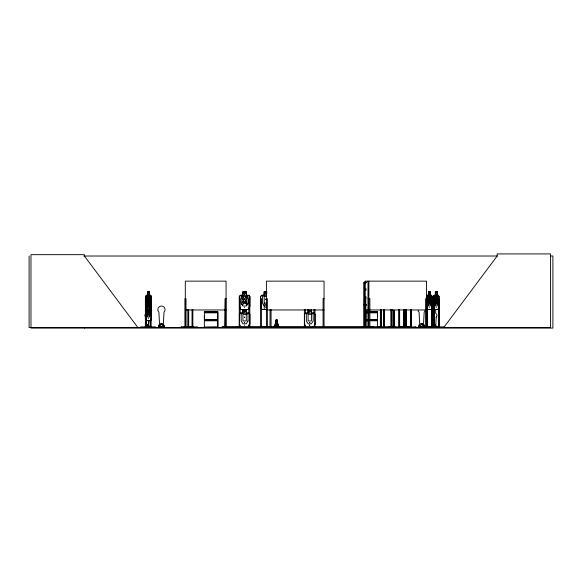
<?xml version="1.0" encoding="UTF-8"?>
<svg xmlns="http://www.w3.org/2000/svg" width="582" height="582" viewBox="0 0 582 582"><rect width="100%" height="100%" fill="white"/><g stroke="black" fill="none" stroke-linecap="round" stroke-linejoin="round"><path stroke-width="0.87" d="M204.362 319.467L204.362 312.847L217.843 312.847L217.843 319.467L204.362 319.467L204.377 316.157M217.828 312.847L217.828 319.467M364.077 319.467L364.077 312.847M364.077 296.798L364.077 290.178M377.536 316.157L377.536 312.847L370.807 312.847M362.782 327.455L362.79 326.88L373.6 326.931L373.6 327.455M276.217 326.48L276.494 319.663M148.534 326.378L148.846 320.478L148.534 326.378L145.296 326.429L145.333 327.477L145.82 325.898M163.251 326.095L164 312.199A3.601 3.601 0 0 0 163.993 307.107A3.601 3.601 0 0 0 158.901 307.107A3.601 3.601 0 0 0 158.901 312.199L159.65 326.095M423.412 326.095L424.162 312.199A3.601 3.601 0 0 0 425.093 310.584M148.621 305.499L148.621 305.63M148.599 304.488L148.585 304.822M147.552 325.411L147.042 325.207L147.537 324.996M161.447 323.65L161.905 324.094L161.461 324.53M422.052 324.21C421.281 322.632 421.033 325.28 422.008 324.312M434.739 324.996L434.383 325.462L434.725 324.996M275.315 326.48L276.355 319.663L275.388 324.778M148.534 304.117L148.621 304.117M431.408 309.537L431.953 305.994L431.953 296.536L431.364 295.358M438.195 309.42L438.784 305.994M438.239 309.537L438.886 305.994L438.944 296.485L438.886 327.477M148.475 293.102L148.548 292.724M148.475 299.555L148.548 299.177M150.636 320.529L151.233 317.103L151.233 307.645L150.636 306.467M150.68 320.653L151.335 317.103L151.393 307.594L150.767 306.343L149.509 306.343M148.112 309.537L150.665 309.537L151.291 306.016L151.291 296.485L151.189 306.016L150.622 309.42L148.119 309.42M183.148 327.382L183.177 326.88L183.192 327.477M148.446 293.088L148.512 292.724M148.446 299.548L148.512 299.177M393.934 327.404L393.949 326.429M401.005 326.931L401.042 327.477M421.892 327.477L444.088 327.477M428.985 326.931L429.021 327.477M360.418 327.477L376.205 327.382M369.774 327.404L369.766 326.429M140.538 327.477L155.976 327.477M274.74 326.48L276.261 319.663L276.85 319.663L278.443 326.48M274.66 326.48L276.246 319.663M180.82 327.477L197.858 327.477M181.191 327.331L181.228 326.88L181.242 327.477M149.414 305.994L150.323 303.157L150.323 296.536L149.414 295.358L149.37 291.691M161.84 324.079L161.156 323.868L161.461 324.53M421.885 323.898C422.277 323.556 420.961 324.53 421.39 323.919M434.332 325.207L434.703 325.338L434.47 325.018M369.097 327.404L369.01 326.429M380.104 326.931L380.162 327.477M244.425 293.102L244.556 292.71L244.687 293.11M244.425 299.555L244.556 299.163L244.687 299.57M244.411 310.904L244.549 310.512L244.382 310.919M244.411 317.357L244.549 316.972L244.382 317.372M265.683 293.102L265.799 292.71M265.683 299.555L265.799 299.163M249.809 305.994L248.623 309.42L240.468 309.42L239.406 305.994L239.413 296.551L240.475 295.358L248.63 295.358L249.809 296.536L249.809 326.582M248.914 326.371L249.802 323.796M248.943 326.64L249.918 323.818L249.918 314.295L248.667 313.043M314.069 326.371L314.957 323.796M314.098 326.64L315.073 323.818L315.073 314.295L313.822 313.043L311.523 313.043L311.53 309.493M244.396 293.11L244.542 292.71L244.651 293.102M244.396 299.57L244.542 299.163L244.651 299.555M265.654 293.11L265.763 292.724M265.654 299.57L265.763 299.177M259.805 327.477L260.256 327.404M303.549 327.477L304.277 327.382M426.766 327.477L426.795 296.507L427.261 295.234L428.57 295.234M426.853 296.551L427.363 295.234M438.843 306.016L438.341 309.537L434.07 309.537L433.525 306.008L433.525 296.507L434.092 295.234L435.401 295.234M433.241 327.448L433.721 327.426L433.626 296.507L434.194 295.234M434.216 295.358L433.685 296.551L433.685 305.994L434.216 309.42M146.599 320.653L146.002 317.103L145.944 307.616L146.511 306.343L147.828 306.343M146.613 306.343L145.944 307.616M146.642 306.467L146.104 307.66L146.104 317.103L146.642 320.529M146.424 295.234L145.806 296.551L145.813 327.477L145.056 327.433L145.515 327.288M421.71 324.174L421.521 324.152M147.261 324.967L147.173 325.367L147.544 325.054M421.303 323.868L421.717 323.81M309.748 312.447L309.733 312.134M148.643 315.917L148.643 315.968M240.41 313.043L239.282 314.309L240.41 313.043L242.825 313.043L242.825 309.493M146.3 327.448L146.206 298.653L145.384 298.653L145.384 327.477M163.717 325.127L164.175 325.127L164.139 327.004C162.829 327.593 165.492 327.564 164.168 327.004L158.45 327.004L158.115 327.477L159.213 327.455L158.733 325.127L159.184 325.127L159.184 326.626M158.77 327.004L158.348 327.433L158.828 327.215M159.504 327.004L159.082 327.433L159.934 327.426M162.8 327.004L162.509 327.455M163.2 327.448L162.8 327.193L163.564 327.455M163.52 327.448L163.113 327.004L162.698 327.433L163.171 327.215M419.593 327.462L420.386 327.448L419.986 327.004L418.225 327.462L418.618 326.626L418.756 327.004M419.666 327.004L419.331 327.477M420.095 327.426L419.615 327.215L420.037 327.215M423.885 325.127L424.336 325.127L424.336 327.004C422.969 327.579 425.697 327.55 424.329 327.004L418.618 327.193M433.437 327.273L432.455 327.433L433.008 325.898M204.326 327.448L217.857 327.2L217.843 320.798L204.362 320.798L204.326 327.215M366.034 304.517L363.939 304.699L366.049 304.808M264.213 295.358L262.438 296.536L262.438 303.157L264.213 305.994L266.694 305.994M436.18 294.688L436.165 294.281M434.31 325.054L434.725 325.214M386.834 327.382L378.031 327.331L378.031 326.931M309.748 325.403L309.755 324.996M436.173 307.558L436.173 307.238M146.017 327.462L145.944 326.429M418.989 327.215L418.516 327.433L418.931 327.004L419.36 327.426M423.58 327.448L423.281 327.004L422.859 327.433L423.725 327.455M239.129 327.382L238.394 327.455L238.38 326.582M265.77 327.404L266.17 327.404M265.814 294.456L265.748 294.645M148.548 294.688L148.555 294.281L148.505 294.645M244.571 294.645L244.455 294.281L244.433 294.667M244.564 312.447L244.578 312.134M148.541 307.558L148.541 307.194L148.541 307.602M161.461 323.65L161.17 324.312L161.549 323.774M364.034 304.546L364.07 298.13L366.049 298.13M244.549 325.36L244.549 325.04M265.814 307.602L265.763 307.238M83.721 256.022L497.435 256.022M550.172 256.022L552.9 256.022L552.9 328.081L30.977 328.081L30.977 254.669L84.405 254.669L84.405 256.022L137.825 327.477M364.056 282.43L366.034 282.43L364.056 282.459L364.07 288.847L366.049 288.847M366.049 282.852L364.077 282.852L364.077 288.847M363.976 289.305L365.976 289.305M363.976 289.72L365.976 289.72M366.049 290.178L364.07 290.178L364.07 296.798L366.049 296.798M266.76 291.691L264.097 291.691L264.097 295.234M428.468 291.691L430.345 291.691L430.28 295.358M437.177 291.691L435.3 291.691L435.358 295.358L434.47 296.536L434.47 303.157L435.358 305.994L437.009 305.994L437.897 303.157L437.897 296.536L437.009 295.358L437.009 291.808M147.617 291.808L149.414 291.808M266.694 291.808L264.213 291.808L264.213 309.537M428.527 291.808L430.28 291.808M435.358 291.808L437.111 291.808M266.934 292.397L264.803 292.397L264.803 293.583L266.934 293.583M244.491 294.325L244.455 294.688M147.661 295.234L146.322 295.234L145.74 296.507L146.315 308.562M149.37 295.234L150.651 295.234L151.291 296.485M264.213 295.234L261.682 295.234L260.554 296.507L260.554 306.008L261.645 309.537L266.643 309.537M430.243 295.234L431.488 295.234L432.113 296.485L432.113 306.016L431.509 309.537L427.239 309.537L426.693 306.008L426.795 296.507M437.067 295.234L438.319 295.234L438.944 296.485M146.344 295.358L150.622 295.358M266.694 295.358L261.733 295.358L260.671 296.551L260.671 305.994L261.733 309.42L267.167 309.42M427.283 295.358L431.466 295.358M434.114 295.358L438.297 295.358M432.113 296.485L432.055 327.477M264.213 296.536L266.694 296.536M363.976 297.264L365.976 297.264M363.976 297.671L365.976 297.671M151.131 298.653L150.629 298.653L150.629 306.765M226.063 298.653L225.11 298.653L225.03 326.728L225.38 298.653M239.224 298.653L240.199 298.653L240.199 313.967M249.809 298.653L248.834 298.653L248.834 313.967M266.403 298.653L267.378 298.653L267.371 326.429M324.05 298.653L323.075 298.653L323.075 327.477M365.285 298.653L365.772 298.653L365.831 326.728L366.1 310.301M367.999 298.653L368.384 298.653L368.37 327.477M368.901 298.653L369.876 298.653L369.876 327.477M426.548 298.653L425.573 298.653L425.573 327.477M426.766 298.653L427.253 298.653L427.21 327.419M433.597 298.653L434.085 298.653L434.143 327.477M147.726 302.8L149.61 302.8L149.61 306.343M147.784 302.916L149.552 302.916M264.213 303.157L266.694 303.157M366.049 304.342L364.077 304.342L364.077 298.13M364.07 304.873L366.042 304.873M364.056 305.099L366.034 305.099L364.056 305.128L364.07 311.516L369.068 311.516M366.049 305.521L364.077 305.521L364.077 311.516M145.806 305.994L146.402 309.537L145.842 306.008M433.525 306.008L434.172 309.537M146.54 306.467L150.738 306.467M151.393 307.594L150.665 306.343M427.283 309.42L431.466 309.42M434.114 309.42L438.297 309.42M185.302 309.966L226.063 309.966M266.403 309.966L324.05 309.966M365.285 309.966L426.548 309.966M204.362 311.516L217.843 311.516M370.807 311.516L377.551 311.516M204.267 311.974L217.937 311.974M363.976 311.974L369.039 311.974M370.807 311.974L377.645 311.974M204.267 312.389L217.937 312.389M363.976 312.389L369.039 312.389M370.807 312.389L377.645 312.389M369.068 312.847L364.07 312.847L364.07 319.467L369.068 319.467M248.667 313.043L246.375 313.043L246.375 309.493M240.461 313.16L248.623 313.16L249.802 314.338M148.563 318.347L148.534 318.689M370.807 319.467L377.551 319.467L377.551 312.847M204.267 319.933L217.937 319.933M363.976 319.933L369.039 319.933M370.807 319.933L377.645 319.933M204.267 320.34L217.937 320.34M363.976 320.34L369.039 320.34M370.807 320.34L377.645 320.34M146.54 320.529L150.738 320.529M146.497 320.653L150.782 320.653M369.068 320.798L364.07 320.798L364.07 327.186M370.807 320.798L377.551 320.798L377.551 327.186L372.56 327.2M433.983 324.792L435.081 324.792L435.081 326.895M418.902 325.127L419.353 325.127L419.353 326.626L424.162 326.626L424.162 327.004M148.868 325.898L148.868 326.895L149.152 325.898M436.34 325.898L436.056 326.895M151.218 326.429L150.251 326.728M186.08 326.429L184.938 326.429L184.952 327.477M192.002 326.429L192.94 326.429M225.016 326.429L226.151 326.429M239.107 326.429L240.315 326.429M248.747 326.429L249.918 326.429M260.372 326.429L269.983 326.728L270.092 309.464M266.287 326.429L267.487 326.728M271.183 326.429L269.983 326.728M304.262 326.429L305.47 326.429M313.902 326.429L315.073 326.429M365.19 326.429L366.187 326.429M367.889 326.429L368.501 326.429L368.435 327.477M393.519 326.429L394.516 326.429M398.699 326.429L399.688 326.429M403.501 326.429L404.49 326.429L404.461 327.477M405.53 326.429L406.52 326.429M410.332 326.429L411.321 326.429L411.278 327.477M431.48 326.429L432.47 326.429M439.301 326.429L438.311 326.429L438.341 327.477M158.45 326.626L158.595 327.004M145.944 326.728L150.571 326.728M188.415 326.728L192.38 326.728M367.999 326.728L368.384 326.728M377.245 326.728L380.526 326.429M384.36 326.728L391.162 326.728M399.332 326.728L403.857 326.728M406.163 326.728L410.688 326.728M427.312 326.728L431.837 326.429M434.143 326.728L438.668 326.728M150.614 326.88L155.707 326.931L155.67 327.477M181.191 326.931L197.633 326.931L197.604 327.477M222.164 327.477L222.164 326.88L223.925 326.931M324.123 326.88L324.196 327.477M383.938 326.931L377.973 326.88L377.973 327.477M399.317 326.88L388.609 326.88L388.609 327.477M406.149 326.88L399.616 326.88L399.616 327.477M406.476 326.895L415.846 326.931L415.883 327.404M427.297 326.88L422.176 326.88L422.19 327.477M427.595 327.477L427.595 326.88L443.819 326.895L443.79 327.477L497.159 256.022L497.159 253.919L550.579 253.919L550.579 327.477L29.1 327.477L29.1 256.022M204.377 327.011L217.828 327.011L217.828 320.798M372.545 327.011L377.536 327.011M145.333 327.149L145.835 327.426L145.886 319.373M432.521 327.149L434.325 327.149M159.453 327.215L160.246 327.426L159.817 327.004L159.403 327.433L159.875 327.215M163.797 327.215L164.219 327.215M424.387 327.215L423.965 327.215L424.445 327.426L424.052 326.626M271.816 327.477L271.365 327.404M324.792 327.477L324.341 327.404M244.556 307.238L244.447 307.58M265.938 304.502L265.727 304.859L265.923 304.546M309.82 322.304L309.609 322.661L309.813 322.348M433.226 327.273L433.539 326.429M432.717 327.448L433.634 327.448M164.146 327.448L163.855 326.626M158.457 327.193L158.879 327.426L158.45 327.004M315.051 327.382L315.786 327.477M249.896 327.382L250.631 327.477M244.658 322.348L244.455 322.661L244.673 322.304M395.374 326.88L395.353 327.477M388.725 327.404L416.108 327.477M429.378 304.488L429.378 304.546M222.178 326.88L222.273 327.404L230.276 327.477M399.267 327.404L399.274 309.464M389.671 326.88L389.664 327.477M427.61 326.88L427.668 327.404M314.957 314.338L313.771 313.16L305.615 313.16L304.553 314.353L304.553 323.796L305.354 326.371M161.389 324.174L161.36 324.123M150.549 295.234L151.233 296.536M150.527 295.358L151.131 296.536L151.116 327.477M438.217 295.234L438.886 296.536M431.386 295.234L432.055 296.536M149.399 304.684L150.018 304.67L148.803 300.603C151.175 296.507 149.247 294.143 148.41 299.774C147.544 294.136 145.747 296.536 148.046 300.581C145.587 304.917 147.602 307.252 148.439 301.36L148.919 303.026M147.719 305.994L146.81 303.157L146.81 296.536L147.719 295.358L147.661 291.691M305.31 326.64L304.437 323.818L304.437 314.309L305.565 313.043L307.98 313.043L307.98 309.493M239.289 306.008L240.388 309.537L248.71 309.537L249.925 306.016L249.925 296.485L248.674 295.234L246.382 295.234L246.382 291.691L242.832 291.691L242.832 295.234L240.417 295.234L239.289 296.507L239.224 326.582M240.199 326.371L239.398 323.796L239.398 314.353M239.282 323.818L240.155 326.64M278.356 326.48L276.836 319.663L278.021 326.48M426.853 305.994L427.341 309.537M276.748 319.663L277.527 324.778M276.654 319.663L277.207 326.48M419.811 326.095L419.062 312.199A3.601 3.601 0 0 1 418.138 310.584M146.133 326.378L145.631 317.11A2.401 2.401 0 0 1 145.631 313.713M439.25 326.429L439.272 327.477L439.214 298.653L438.399 298.653L438.406 327.477M437.067 291.691L437.111 295.358M435.401 291.691L435.46 295.358M434.405 308.562L434.427 327.477M433.917 309.464L433.976 327.477M433.866 326.429L433.866 327.477M432.986 325.898L433.008 326.895M432.382 327.477L432.382 298.653L431.568 298.653L431.509 327.477M432.113 326.429L432.113 327.477M431.895 308.562L431.953 327.477M430.243 291.691L430.178 295.358L431.066 296.536L431.066 303.157L430.178 305.994L428.527 305.994L427.639 303.157L427.639 296.536L428.527 295.358L428.57 291.691M429.261 294.303L429.261 294.667M429.269 307.216L429.269 307.58M428.628 291.808L428.628 295.358M427.632 326.728L425.457 326.429L425.464 327.477M427.581 309.464L427.581 326.582M427.224 327.477L427.144 326.429L427.101 327.477M426.708 326.429L426.693 327.477M426.548 327.477L426.548 281.142L365.285 281.142L365.285 326.429M426.439 326.429L426.439 327.477M425.689 326.429L425.689 327.477M424.307 325.127L424.307 327.004M423.914 325.127L423.914 326.626M422.459 326.626L422.459 323.476L420.808 323.476L420.808 326.626M418.931 325.127L418.902 327.004M418.647 326.626L418.669 327.004M415.81 326.88L415.81 327.477M411.234 309.464L411.234 327.477M410.907 309.464L410.907 327.477M410.805 326.429L410.754 327.477M410.419 309.464L410.419 327.477L410.361 326.429M406.432 309.464L406.447 327.477M406.163 326.429L406.163 327.477L406.105 309.464M405.945 309.464L405.945 327.477M405.887 326.429L405.887 327.477M405.618 309.464L405.574 327.477M404.403 309.464L404.446 327.477M404.134 326.429L404.134 327.477M404.075 309.464L403.973 327.477L403.923 326.429M403.595 326.429L403.595 327.477M403.588 309.464L403.537 327.477M399.601 309.464L399.652 326.728M399.121 326.429L399.172 327.477M398.786 309.464L398.794 327.477L398.743 326.429M394.429 310.301L394.487 327.477M394.159 326.429L394.21 327.477M394.109 310.301L394.109 327.477M393.614 310.301L393.556 327.477M392.093 327.477L392.093 326.429L390.915 326.429L390.922 327.477M392.006 309.464L392.006 327.477M391.861 326.429L391.955 327.477M391.773 309.464L391.773 327.477M391.65 326.429L391.613 327.477M391.373 326.429L391.373 327.477M391.25 309.464L391.25 327.477M391.162 326.429L391.162 327.477M391.009 309.464L391.068 327.477M384.593 326.728L383.407 326.429L383.422 327.477M384.506 309.464L384.506 326.582M384.36 326.429L384.36 327.477M384.273 309.464L384.273 327.477M384.149 326.429L384.113 327.477M383.742 309.464L383.742 327.477M383.654 326.429L383.654 327.477M383.509 309.464L383.523 327.477M381.465 327.477L381.465 326.429L380.279 326.429L380.293 327.477M381.377 309.464L381.326 327.477M381.232 326.429L381.232 327.477M381.145 309.464L381.145 327.477M381.021 326.429L380.984 327.477M380.613 309.464L380.613 326.582M380.381 309.464L380.381 327.477M371.825 327.477L371.825 326.582L223.503 326.582L223.503 327.477M369.992 327.477L369.992 326.429L368.784 326.429L368.755 327.477M368.901 281.142L368.821 327.477M368.006 281.142L367.999 327.477M367.889 326.429L367.889 327.477M365.605 298.653L365.605 326.429M364.077 320.798L364.077 327.011M324.123 327.477L324.159 326.429L322.959 326.429L322.959 327.477M324.05 327.477L324.05 281.142L266.403 281.142L266.396 326.429M323.934 326.429L323.934 327.477M323.185 326.429L323.185 327.477M314.949 309.464L314.964 326.582M314.636 326.582L314.636 327.477M313.974 309.464L313.982 313.065M312.541 326.582L312.541 327.477M311.406 309.609L311.406 313.16L313.181 314.338L313.181 320.958L311.406 323.796L308.104 323.796L306.328 320.958L306.328 314.338L308.104 313.16L308.104 309.609M309.588 325.018L309.588 325.382M305.354 309.464L305.346 313.065M304.379 309.464L304.371 326.582M279.04 326.582L274.064 326.582M271.067 309.464L271.067 326.582M261.464 326.582L261.464 298.653L260.489 298.653L260.489 326.582M248.834 324.778L248.834 326.582M240.482 326.582L240.482 327.477M226.063 326.429L226.063 281.142L185.302 281.142L185.302 327.477M225.794 298.653L225.794 326.429M225.605 326.582L225.605 327.477M192.897 326.429L192.94 327.477M192.846 309.464L192.846 327.477M192.511 309.464L192.526 327.477M192.424 309.464L192.409 327.477M192.38 326.429L192.38 327.477M192.089 309.464L192.038 326.728M188.932 326.88L188.932 327.477M188.75 327.477L188.757 326.429L187.855 326.429L187.848 327.477M188.706 309.464L188.706 327.477M188.415 326.429L188.415 327.477M188.364 309.464L188.27 327.477L188.233 326.429M187.942 309.464L187.942 327.477M186.065 327.477L185.985 298.653L185.032 298.653L185.032 327.477M185.949 326.429L185.949 327.477M185.418 326.429L185.462 327.477M185.221 326.429L185.221 327.477M163.891 327.004L163.993 326.626L159.155 326.626L159.155 325.127M163.753 325.127L163.753 326.626M162.291 326.626L162.298 323.476L160.639 323.476L160.639 326.626M158.486 326.626L158.537 327.004M151.167 326.429L151.189 327.477M150.738 326.429L150.782 327.477M150.629 318.47L150.571 327.477M150.309 320.275L150.309 326.582M150.134 327.477L150.134 326.88L140.837 326.88L140.851 327.477M149.472 295.234L149.472 291.691L147.559 291.691L147.617 295.358M149.509 302.8L149.552 306.467M149.312 291.808L149.312 295.358M147.886 302.916L147.886 306.467M147.893 326.895L147.901 324.792L146.795 324.792L146.795 326.895M147.828 302.8L147.784 306.467L146.897 307.645L146.897 314.265L147.784 317.103L149.45 317.103L150.338 314.265L150.338 307.645L149.45 306.467L149.414 296.536L147.719 296.536L147.726 306.343M145.653 326.429L145.653 327.477M84.405 327.477L84.405 328.081M436.1 304.641L436.107 304.612M436.216 317.11L435.722 326.378L433.314 326.378L432.819 317.11A2.401 2.401 0 0 1 433.321 313.327L433.314 310.737A1.2 1.2 0 0 1 434.521 309.537A1.2 1.2 0 0 1 435.722 310.737L435.722 313.327A2.401 2.401 0 0 1 436.216 317.11M431.044 304.67L430.44 304.684L429.501 301.36C428.534 307.332 426.81 304.815 429.123 300.581C426.875 296.558 428.621 294.121 429.472 299.774C430.302 294.128 432.171 296.529 429.858 300.603L431.044 304.67M437.875 304.67L437.271 304.684L436.333 301.36C435.511 307.267 433.554 304.895 435.954 300.581C433.706 296.558 435.452 294.121 436.304 299.774C437.133 294.128 439.003 296.529 436.682 300.603L437.875 304.67M150.316 315.779L149.705 315.793L148.759 312.469C147.799 318.441 146.06 315.924 148.381 311.69L147.355 307.58L149.45 307.645L149.45 314.265L147.784 314.265L147.784 307.645L148.73 310.89C149.567 305.237 151.444 307.631 149.116 311.712L150.316 315.779M148.534 310.57L148.541 310.526M429.276 293.008L429.349 292.964M429.276 299.461L429.356 299.461M436.107 293.008L436.18 292.964M436.107 299.461L436.18 299.417M247.706 304.67L246.572 304.786L244.622 301.36C243.283 306.721 238.904 305.652 243.865 300.581C239.195 295.802 243.181 294.659 244.564 299.774C245.902 294.681 250.136 295.751 245.328 300.603L247.706 304.67M309.602 310.81L309.602 310.81M309.602 317.263L309.602 317.263M248.034 303.157L246.266 305.994L242.956 305.994L241.181 303.157L241.181 296.536L242.956 295.358L242.956 291.808L246.266 291.808L246.259 295.358L248.034 296.536L248.034 303.157M248.027 320.958L246.259 323.796L242.949 323.796L241.174 320.958L241.174 314.338L242.949 313.16L242.941 309.609L246.259 309.609L246.251 313.16L248.027 314.338L248.027 320.958M366.049 282.168L364.07 282.168L366.042 282.205M149.108 292.397L148.024 292.397L148.024 293.583L149.108 293.583L149.108 292.397M245.669 292.397L243.545 292.397L243.545 293.583L245.669 293.583L245.669 292.397M429.887 292.397L428.825 292.397L428.825 293.583L429.887 293.583L429.887 292.397M436.718 292.397L435.649 292.397L435.649 293.583L436.718 293.583L436.718 292.397M246.266 296.536L242.956 296.536L242.956 303.157L246.266 303.157L246.266 296.536M430.178 296.536L428.527 296.536L428.527 303.157L430.178 303.157L430.178 296.536M437.009 296.536L435.358 296.536L435.358 303.157L437.009 303.157L437.009 296.536M149.152 303.506L148.083 303.506L148.083 304.692L149.152 304.692L149.152 303.506M245.662 310.206L243.538 310.206L243.538 311.385L245.662 311.385L245.662 310.206M310.817 310.206L308.693 310.206L308.693 311.385L310.817 311.385L310.817 310.206M246.259 314.338L242.949 314.338L242.949 320.958L246.259 320.958L246.259 314.338M311.406 314.338L308.104 314.338L308.104 320.958L311.406 320.958L311.406 314.338M438.784 327.477L438.784 326.429L438.733 327.477"/></g></svg>
